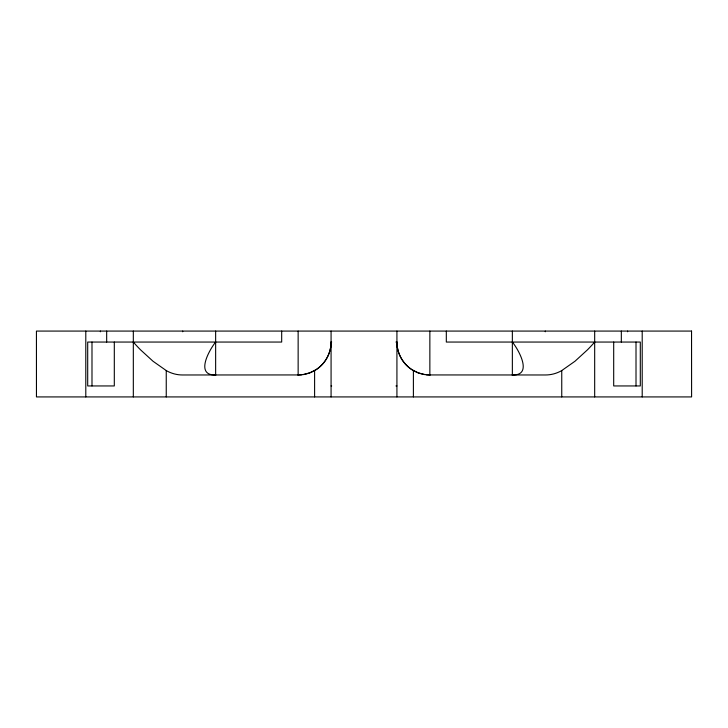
<?xml version="1.0" encoding="UTF-8"?>
<svg xmlns="http://www.w3.org/2000/svg" width="728" height="728" viewBox="0 0 728 728"><rect width="100%" height="100%" fill="white"/><g stroke="black" fill="none" stroke-linecap="round" stroke-linejoin="round"><path stroke-width="1.09" d="M91.992 385.949L91.992 342.051M636.008 342.051L636.008 385.949M331.686 342.051L331.076 342.051C331.149 353.59 324.652 364.874 314.605 370.561A42.543 36.846 -90 0 1 298.143 374.938L182.71 374.975A42.543 36.846 -90 0 1 166.239 370.588M331.076 342.051L331.012 343.953A65.293 46.164 0 0 1 330.13 349.795C328.246 357.648 323.405 364.737 316.707 369.251M215.643 342.051C209.2 350.031 194.804 375.666 215.643 374.975M594.676 342.051L593.001 343.953A65.293 23.087 -40.9 0 1 587.496 349.795L574.974 361.252L561.752 370.561L561.752 396.924M316.025 369.697L309.891 372.809L303.176 374.583M301.701 374.784L298.143 374.975M512.357 374.975C533.196 375.666 518.8 350.031 512.357 342.051M395.95 342.051L396.924 342.051L396.988 343.953A65.293 46.164 0 0 0 397.87 349.795C399.936 358.458 405.642 366.157 413.395 370.561A42.543 36.846 -90 0 0 429.857 374.938L545.29 374.975A42.543 36.846 90 0 0 561.761 370.588M331.076 385.949L331.686 385.949M395.95 385.949L396.924 385.949M429.857 374.975L426.299 374.784M424.824 374.583L418.109 372.809L411.975 369.697M411.347 369.278C402.438 363.317 396.878 352.771 396.924 342.051M133.324 342.051L134.999 343.953A65.293 23.087 40.9 0 0 140.504 349.795L153.026 361.252L166.248 370.561L166.248 396.924M642.205 331.076L642.205 396.924M627.609 331.076L627.609 331.759M621.33 331.076L621.33 342.051M613.695 342.051L613.695 385.949L640.303 385.949L640.303 342.051L446.319 342.051L446.319 331.076M594.676 331.076L594.676 396.924M545.29 331.076L545.29 331.759M512.357 331.076L512.357 375.493M429.857 331.076L429.857 375.32M413.395 370.561L413.395 396.924M396.924 331.076L396.924 396.924M331.076 331.076L331.076 396.924M314.605 370.561L314.605 396.924M298.143 331.076L298.143 375.32M281.681 331.076L281.681 342.051L87.697 342.051L87.697 385.949L114.305 385.949L114.305 342.051M215.643 331.076L215.643 375.493M182.71 331.076L182.71 331.759M133.324 331.076L133.324 396.924M106.67 331.076L106.67 342.051M100.391 331.076L100.391 331.759M85.795 331.076L85.795 396.924M691.564 331.076L36.436 331.076L36.455 396.924L691.6 396.924L691.545 331.076"/></g></svg>
